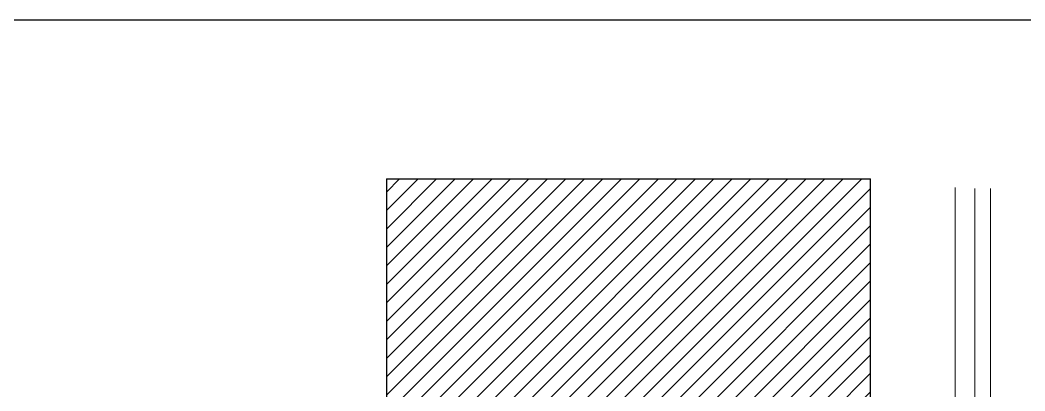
# Model space of a CAD drawing. Header units: millimetres. Extents: x 306431 to 569278, y -16030 to 119854.
# Drawn here: x 385550 to 462422, y 91472 to 119854 of the extents above; entities that cross this region are included whole.
import ezdxf

# ---------------------------------------------------------------- set-up
doc = ezdxf.new("R2010")
doc.units = ezdxf.units.MM
doc.header["$MEASUREMENT"] = 0
doc.linetypes.add('CENTER2', pattern=[28.575, 19.05, -3.175, 3.175, -3.175])
doc.linetypes.add('PHANTOM2', pattern=[1.25, 0.625, -0.125, 0.125, -0.125, 0.125, -0.125])
doc.layers.get('0').update_dxf_attribs({"lineweight": 9})
for name, color, linetype, lineweight in [('A_ARCHITECTURAL BACKGROUND', 251, 'Continuous', 5), ('BOUNDARY', 2, 'Continuous', 25), ('HATCH', 8, 'Continuous', 5)]:
    doc.layers.add(name, color=color, linetype=linetype, lineweight=lineweight)

# ---------------------------------------------------------------- blocks, each defined once
blk = doc.blocks.new('CCAH')
at = {"layer": 'BOUNDARY', "ltscale": 0.05}
for p, q in [((562069, 107705, 0), (562069, 73100, 0)), ((562069, 107705, 0), (599107, 107705, 0)), ((599107, 4992, 0), (599107, 107705, 0))]:
    blk.add_line(p, q, dxfattribs=at)
blk = doc.blocks.new('GF_PLAN NEW')
at = {"layer": 'A_ARCHITECTURAL BACKGROUND', "linetype": 'CENTER2', "ltscale": 0.2}
blk.add_line((124705, 0, 0), (124705, 109536, 0), dxfattribs=at)
at = {"layer": 'A_ARCHITECTURAL BACKGROUND', "linetype": 'PHANTOM2', "ltscale": 4}
blk.add_line((126205, 109483, 0), (126205, 2662, 0), dxfattribs=at)
at = {"layer": 'A_ARCHITECTURAL BACKGROUND', "ltscale": 0.5}
for p, q in [((127405, 77080, 0), (127405, 109483, 0)), ((126205, 76002, 0), (126205, 108827, 0))]:
    blk.add_line(p, q, dxfattribs=at)

msp = doc.modelspace()

# ---------------------------------------------------------------- hatches: boundary and pattern name
at = {"layer": 'HATCH', "ltscale": 0.05}
h = msp.add_hatch(dxfattribs=at)
h.set_pattern_fill('ANSI31', color=252, scale=8000)
h.set_pattern_definition([(45, (-148500, 0), (-707.1068, 707.1068), [])])
h.paths.add_polyline_path([(450606.5, 107705.1), (413569, 107705.1), (413569, 73100), (404550.2, 73100), (404550.2, 38020.8), (402123.8, 38020.8), (402123.8, 37961.1), (395381, 37961.1), (395381, 4991.8), (450607.1, 4991.8)])
h.paths.add_polyline_path([(421107.7, 52959.8), (421107.7, 58161.1), (434049.3, 58161.1), (434049.3, 52959.8)], flags=16)
h.paths.add_polyline_path([(422004.1, 53941.5), (433046.9, 53941.5), (433046.9, 56841.5), (422004.1, 56841.5)], flags=8)

# ---------------------------------------------------------------- linework, layer by layer
at = {"layer": 'Defpoints', "ltscale": 0.05, "elevation": 0}
msp.add_lwpolyline([(306430.8, -16030), (501238.3, -16030), (501238.3, 119854.2), (306430.8, 119854.2)], close=True, dxfattribs=at)

# ---------------------------------------------------------------- block references
msp.add_blockref('CCAH', (-148500, 0))
at = {"layer": 'A_ARCHITECTURAL BACKGROUND'}
msp.add_blockref('GF_PLAN NEW', (332388.1, -2507.2, 0), dxfattribs=at)

doc.saveas('drawing.dxf')
